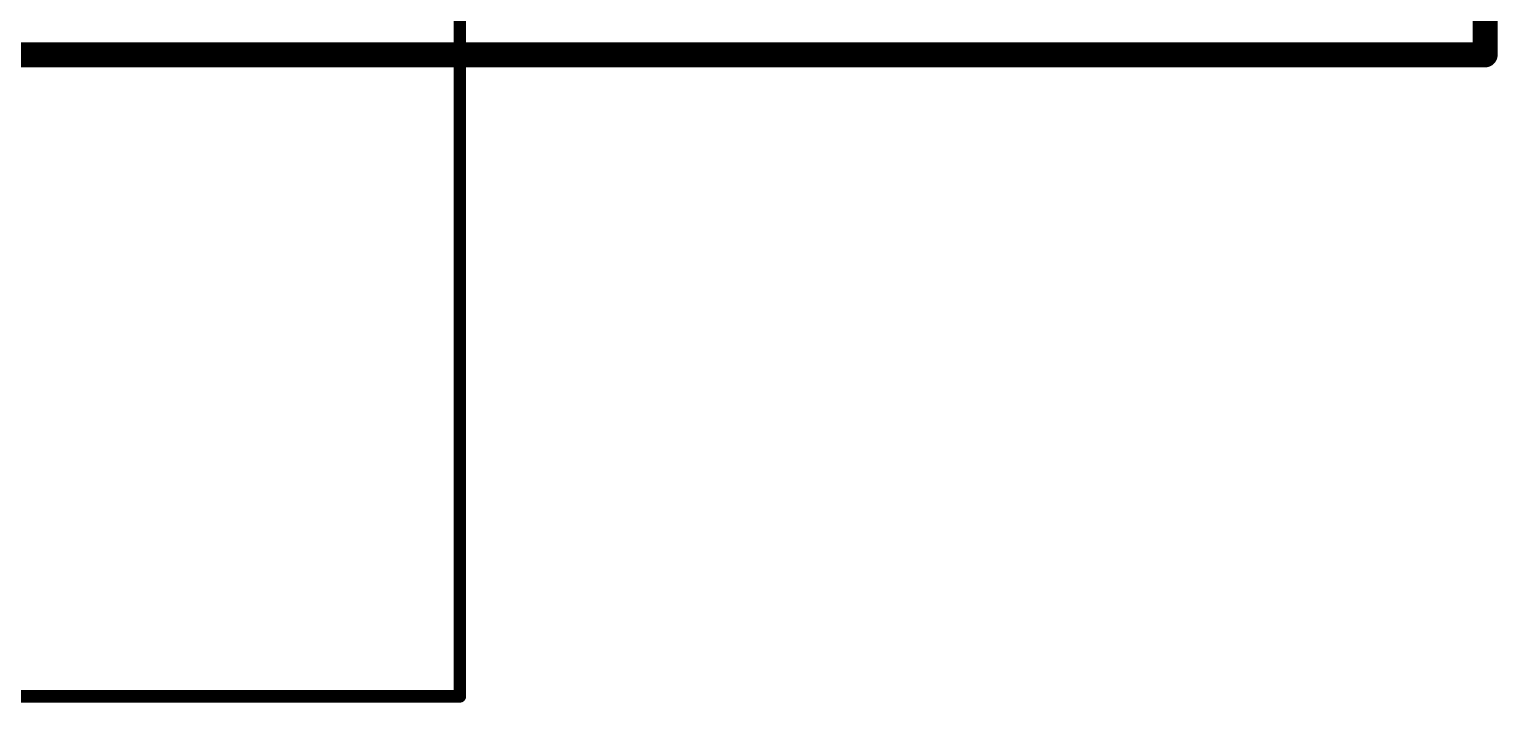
# Model space of a CAD drawing. Header units: inches. Extents: x 0 to 35.2, y -0.7 to 15.9.
# Drawn here: x 1.962 to 2.548, y -0.258 to 0.01 of the extents above; entities that cross this region are included whole.
import ezdxf

# ---------------------------------------------------------------- set-up
doc = ezdxf.new("R2010")
doc.units = ezdxf.units.IN
doc.header["$MEASUREMENT"] = 0
doc.layers.add('Mechanical 6', color=56, linetype='Continuous')
doc.layers.add('Top Overlay', color=2, linetype='Continuous')

# ---------------------------------------------------------------- blocks, each defined once
blk = doc.blocks.new('691322110006_115')
at = {"layer": 'Top Overlay', "const_width": 0.005}
for points in [[(0.44488, -0.3189), (0.44488, 0.05118)], [(-0.44488, -0.3189), (0.44488, -0.3189)]]:
    blk.add_lwpolyline(points, dxfattribs=at)
at = {"layer": 'Top Overlay', "const_width": 0.0025}
blk.add_lwpolyline([(0.44363, -0.3189, 1), (0.44613, -0.3189, 1)], format="xyb", close=True, dxfattribs=at)
blk.add_lwpolyline([(0.44363, -0.3189, 1), (0.44613, -0.3189, 1)], format="xyb", close=True, dxfattribs=at)

msp = doc.modelspace()

# ---------------------------------------------------------------- linework, layer by layer
at = {"layer": 'Mechanical 6', "const_width": 0.01}
for points in [[(2.54331, 0), (2.54331, 3.2874)], [(0, 0), (2.54331, 0)]]:
    msp.add_lwpolyline(points, dxfattribs=at)
at = {"layer": 'Mechanical 6', "const_width": 0.005}
msp.add_lwpolyline([(2.54081, 0, 1), (2.54581, 0, 1)], format="xyb", close=True, dxfattribs=at)
msp.add_lwpolyline([(2.54081, 0, 1), (2.54581, 0, 1)], format="xyb", close=True, dxfattribs=at)

# ---------------------------------------------------------------- block references
msp.add_blockref('691322110006_115', (1.68926, 0.06299))

doc.saveas('drawing.dxf')
